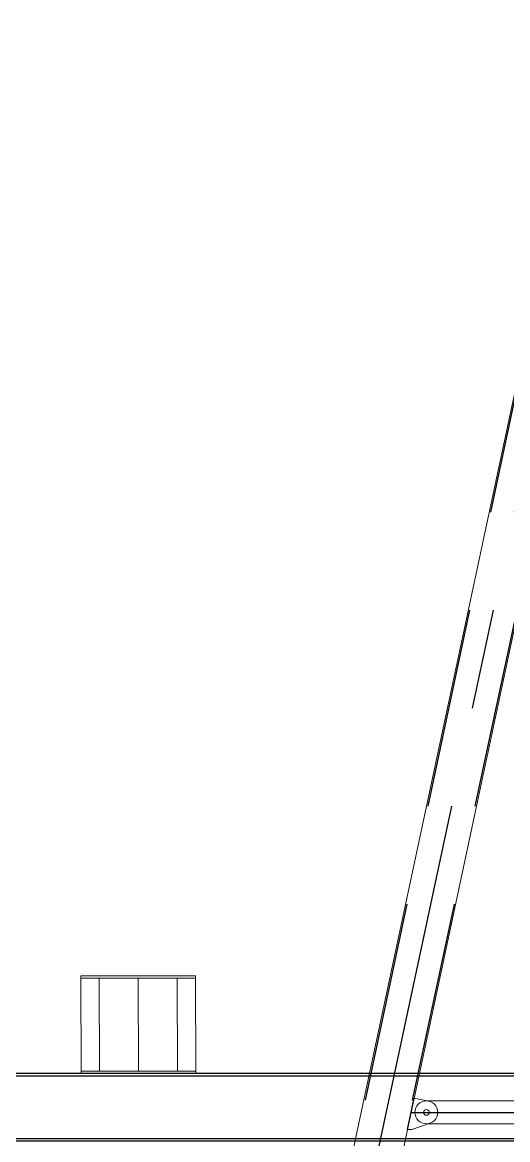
# Model space of a CAD drawing. Extents: x 1767995 to 4174245, y 542814 to 862564.
# Drawn here: x 3075796 to 3080031, y 824248 to 834006 of the extents above; entities that cross this region are included whole.
import ezdxf

# ---------------------------------------------------------------- set-up
doc = ezdxf.new("R2010")
doc.units = 0
doc.header["$LTSCALE"] = 3500
doc.linetypes.add('CENTER', pattern=[2, 1.25, -0.25, 0.25, -0.25])
doc.linetypes.add('DASHED', pattern=[0.75, 0.5, -0.25])
for name, color, linetype, lineweight in [('1粗实线', 1, 'Continuous', 30), ('3中心线', 6, 'CENTER', 18), ('5文本', 7, 'Continuous', 15), ('6标注线', 7, 'Continuous', 13)]:
    doc.layers.add(name, color=color, linetype=linetype, lineweight=lineweight)
for name, color, linetype in [('3中心线层', 1, 'CENTER'), ('4虚线层', 6, 'DASHED'), ('M_Prof', 2, 'Continuous')]:
    doc.layers.add(name, color=color, linetype=linetype)

# ---------------------------------------------------------------- blocks, each defined once
blk = doc.blocks.new('sdfsf323gfgf')
at = {"layer": '6标注线', "color": 1}
for p, q in [((5488289.9, 1461759.6), (5488293.3, 1460908.1)), ((5488289.9, 1461759.6), (5489289.9, 1461759.6)), ((5488289.9, 1461739.6), (5489289.9, 1461739.6)), ((5489289.9, 1461759.6), (5489293.3, 1460908.1)), ((5488293.3, 1460928.1), (5489293.3, 1460928.1)), ((5488293.3, 1460908.1), (5489293.3, 1460908.1))]:
    blk.add_line(p, q, dxfattribs=at)
at = {"layer": '6标注线'}
for p, q in [((5488453.3, 1460928.1), (5488449.9, 1461739.6)), ((5488793.3, 1460928.1), (5488789.9, 1461739.6)), ((5489133.3, 1460928.1), (5489129.9, 1461739.6))]:
    blk.add_line(p, q, dxfattribs=at)
blk = doc.blocks.new('sdfsdf43')
at = {"layer": '1粗实线'}
blk.add_lwpolyline([(6427881.1, 1544014.2), (6484448.3, 1544014.2), (6484448.3, 1544602.2), (6427881.1, 1544602.2)], close=True, dxfattribs=at)
at = {"layer": 'M_Prof'}
for p, q in [((6427881.1, 1544582.2), (6484448.3, 1544582.2)), ((6427881.1, 1544034.2), (6484448.3, 1544034.2))]:
    blk.add_line(p, q, dxfattribs=at)
at = {"layer": '5文本'}
blk.add_blockref('sdfsf323gfgf', (978957.8, 83694), dxfattribs=at)
blk = doc.blocks.new('AA')
for p, q in [((9834.1, -6571.5), (6866.8, -20498.8)), ((10269.6, -6571.5), (7283.5, -20587.4))]:
    blk.add_line(p, q)
at = {"layer": '3中心线层'}
blk.add_line((10051.9, -6571.5), (7002.3, -20885.5), dxfattribs=at)
at = {"layer": '4虚线层'}
for p, q in [((9846.4, -6571.5), (6878.5, -20501.3)), ((10257.4, -6571.5), (7271.7, -20584.9))]:
    blk.add_line(p, q, dxfattribs=at)
blk = doc.blocks.new('A$C8d28a030')
for p, q in [((1634.7, 5587.4), (1576.3, 5313.5)), ((1763.8, 5559.9), (1634.7, 5587.4)), ((1743, 5562), (7796.4, 5562)), ((1616.3, 5313.5), (1775.1, 5367.3)), ((1576.3, 5313.5), (1616.3, 5313.5)), ((1743, 5362), (7796.4, 5362))]:
    blk.add_line(p, q)
for radius in [100, 100, 25, 25]:
    blk.add_circle((1743, 5462), radius)
at = {"layer": '3中心线层'}
blk.add_line((1609.4, 5462), (7931.4, 5462), dxfattribs=at)
blk.add_blockref('AA', (-6632, 21553.5))

msp = doc.modelspace()

# ---------------------------------------------------------------- block references
at = {"layer": '3中心线'}
msp.add_blockref('sdfsdf43', (-3390941.3, -719776.2), dxfattribs=at)
at = {"layer": '6标注线'}
msp.add_blockref('A$C8d28a030', (3077578.9, 819024.2), dxfattribs=at)

doc.saveas('drawing.dxf')
